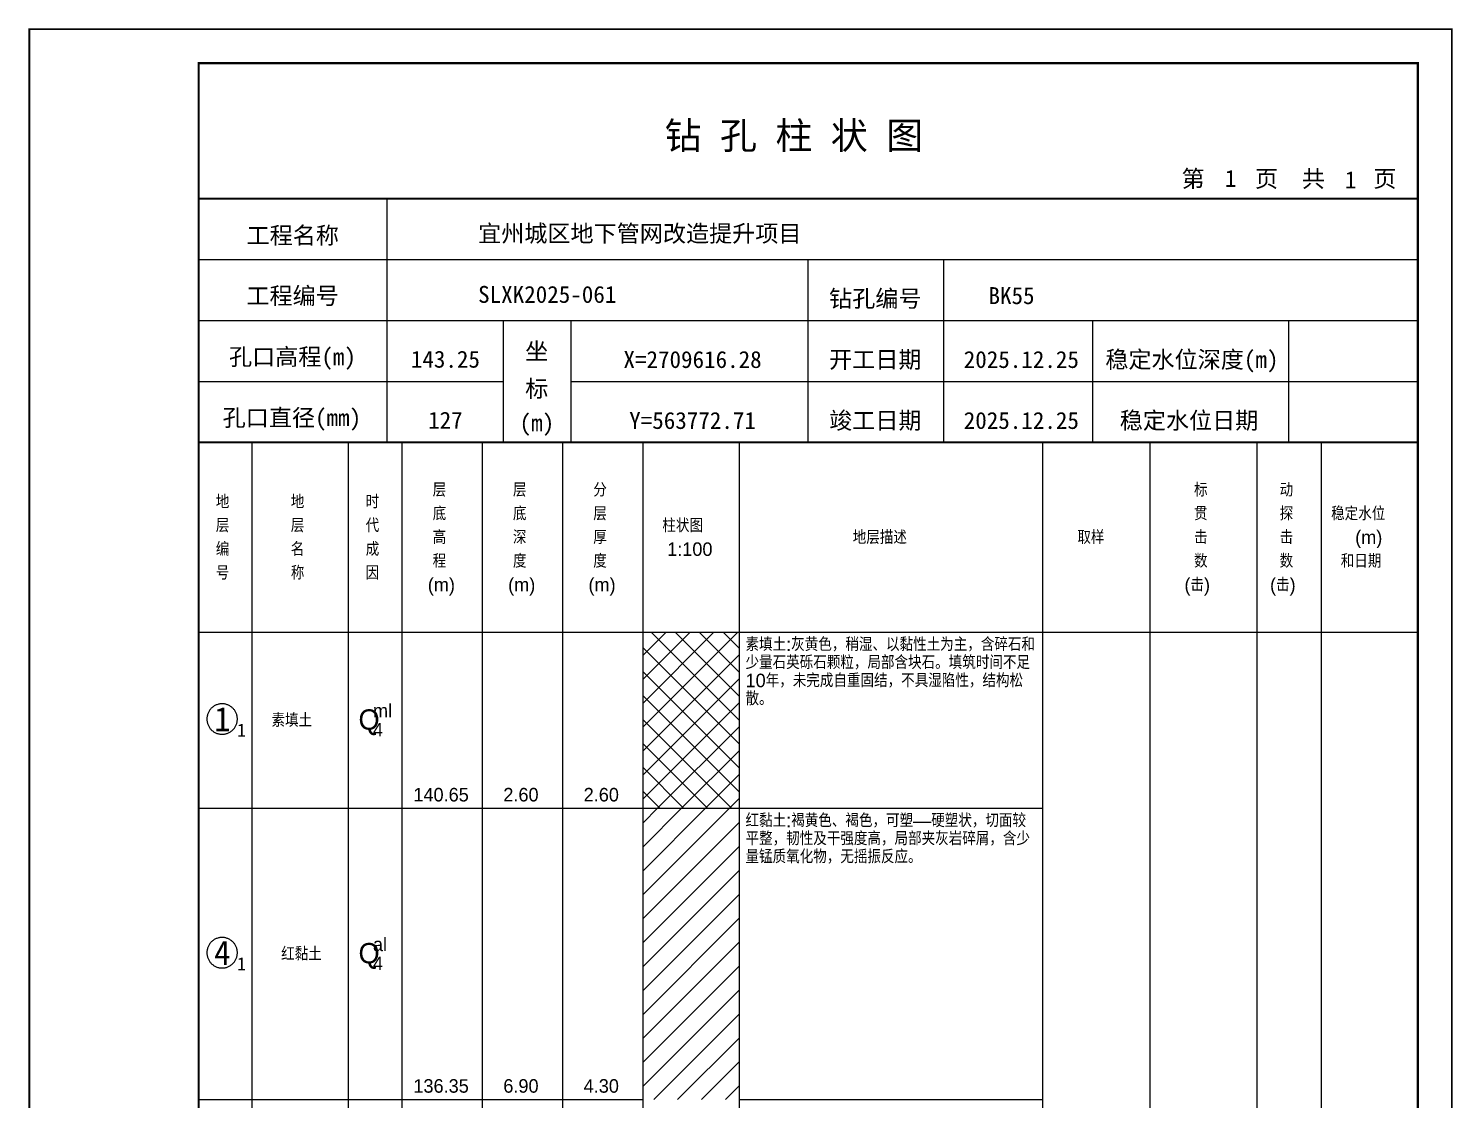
# Model space of a CAD drawing. Header units: millimetres. Extents: x 12489 to 89920, y 4630 to 4927.
# Drawn here: x 24369.3 to 24579.6, y 4768.7 to 4926.8 of the extents above; entities that cross this region are included whole.
import ezdxf
from ezdxf.enums import TextEntityAlignment as Align

# ---------------------------------------------------------------- set-up
doc = ezdxf.new("R2010")
doc.units = ezdxf.units.MM
doc.layers.add('ZZT_TC', color=7, linetype='Continuous')
doc.styles.add('成果图图块', font='', dxfattribs={"height": 2.5})
doc.styles.add('成果图模板', font='')
doc.styles.add('成果图模板标题', font='simhei.ttf')
doc.styles.add('成果图表体', font='Comfont.shx', dxfattribs={"height": 2, "bigfont": 'Hztxt12a.shx'})
doc.styles.get('成果图图块').set_extended_font_data('FangSong_GB2312')
doc.styles.get('成果图模板').set_extended_font_data('FangSong_GB2312')

# ---------------------------------------------------------------- blocks, each defined once
blk = doc.blocks.new('DCBH-1-1-1025', base_point=(0.3, -0.11))
at = {"layer": 'ZZT_TC', "color": 7}
blk.add_polyline3d([(-0.19, 2.31, 0), (-0.3, 2.31, 0), (-0.41, 2.3, 0), (-0.52, 2.29, 0), (-0.63, 2.27, 0), (-0.73, 2.24, 0), (-0.84, 2.21, 0), (-0.95, 2.18, 0), (-1.05, 2.14, 0), (-1.15, 2.09, 0), (-1.25, 2.04, 0), (-1.35, 1.99, 0), (-1.44, 1.93, 0), (-1.53, 1.87, 0), (-1.62, 1.8, 0), (-1.7, 1.73, 0), (-1.78, 1.65, 0), (-1.86, 1.57, 0), (-1.93, 1.49, 0), (-2, 1.4, 0), (-2.06, 1.31, 0), (-2.12, 1.22, 0), (-2.17, 1.12, 0), (-2.22, 1.02, 0), (-2.27, 0.92, 0), (-2.31, 0.82, 0), (-2.34, 0.71, 0), (-2.37, 0.61, 0), (-2.4, 0.5, 0), (-2.41, 0.39, 0), (-2.43, 0.28, 0), (-2.44, 0.17, 0), (-2.44, 0.06, 0), (-2.44, -0.05, 0), (-2.43, -0.16, 0), (-2.41, -0.27, 0), (-2.4, -0.38, 0), (-2.37, -0.49, 0), (-2.34, -0.6, 0), (-2.31, -0.7, 0), (-2.27, -0.8, 0), (-2.22, -0.9, 0), (-2.17, -1, 0), (-2.12, -1.1, 0), (-2.06, -1.19, 0), (-2, -1.28, 0), (-1.93, -1.37, 0), (-1.86, -1.45, 0), (-1.78, -1.53, 0), (-1.7, -1.61, 0), (-1.62, -1.68, 0), (-1.53, -1.75, 0), (-1.44, -1.81, 0), (-1.35, -1.87, 0), (-1.25, -1.93, 0), (-1.15, -1.98, 0), (-1.05, -2.02, 0), (-0.95, -2.06, 0), (-0.84, -2.1, 0), (-0.73, -2.13, 0), (-0.63, -2.15, 0), (-0.52, -2.17, 0), (-0.41, -2.18, 0), (-0.3, -2.19, 0), (-0.19, -2.19, 0), (-0.08, -2.19, 0), (0.03, -2.18, 0), (0.14, -2.17, 0), (0.25, -2.15, 0), (0.36, -2.13, 0), (0.47, -2.1, 0), (0.57, -2.06, 0), (0.67, -2.02, 0), (0.77, -1.98, 0), (0.87, -1.93, 0), (0.97, -1.87, 0), (1.06, -1.81, 0), (1.15, -1.75, 0), (1.24, -1.68, 0), (1.32, -1.61, 0), (1.4, -1.53, 0), (1.48, -1.45, 0), (1.55, -1.37, 0), (1.62, -1.28, 0), (1.68, -1.19, 0), (1.74, -1.1, 0), (1.8, -1, 0), (1.85, -0.9, 0), (1.89, -0.8, 0), (1.93, -0.7, 0), (1.97, -0.6, 0), (2, -0.49, 0), (2.02, -0.38, 0), (2.04, -0.27, 0), (2.05, -0.16, 0), (2.06, -0.05, 0), (2.06, 0.06, 0), (2.06, 0.17, 0), (2.05, 0.28, 0), (2.04, 0.39, 0), (2.02, 0.5, 0), (2, 0.61, 0), (1.97, 0.71, 0), (1.93, 0.82, 0), (1.89, 0.92, 0), (1.85, 1.02, 0), (1.8, 1.12, 0), (1.74, 1.22, 0), (1.68, 1.31, 0), (1.62, 1.4, 0), (1.55, 1.49, 0), (1.48, 1.57, 0), (1.4, 1.65, 0), (1.32, 1.73, 0), (1.24, 1.8, 0), (1.15, 1.87, 0), (1.06, 1.93, 0), (0.97, 1.99, 0), (0.87, 2.04, 0), (0.77, 2.09, 0), (0.67, 2.14, 0), (0.57, 2.18, 0), (0.47, 2.21, 0), (0.36, 2.24, 0), (0.25, 2.27, 0), (0.14, 2.29, 0), (0.03, 2.3, 0), (-0.08, 2.31, 0), (-0.19, 2.31, 0)], dxfattribs=at)
at = {"style": '成果图图块'}
blk.add_text('1', height=3.57, dxfattribs=at).set_placement((-0.16, -1.74), align=Align.CENTER)
blk.add_text('1', height=1.91, dxfattribs=at).set_placement((2.03, -2.53))
blk = doc.blocks.new('DCBH-1-1-1026', base_point=(0.3, -0.11))
at = {"layer": 'ZZT_TC', "color": 7}
blk.add_polyline3d([(-0.19, 2.31, 0), (-0.3, 2.31, 0), (-0.41, 2.3, 0), (-0.52, 2.29, 0), (-0.63, 2.27, 0), (-0.73, 2.24, 0), (-0.84, 2.21, 0), (-0.95, 2.18, 0), (-1.05, 2.14, 0), (-1.15, 2.09, 0), (-1.25, 2.04, 0), (-1.35, 1.99, 0), (-1.44, 1.93, 0), (-1.53, 1.87, 0), (-1.62, 1.8, 0), (-1.7, 1.73, 0), (-1.78, 1.65, 0), (-1.86, 1.57, 0), (-1.93, 1.49, 0), (-2, 1.4, 0), (-2.06, 1.31, 0), (-2.12, 1.22, 0), (-2.17, 1.12, 0), (-2.22, 1.02, 0), (-2.27, 0.92, 0), (-2.31, 0.82, 0), (-2.34, 0.71, 0), (-2.37, 0.61, 0), (-2.4, 0.5, 0), (-2.41, 0.39, 0), (-2.43, 0.28, 0), (-2.44, 0.17, 0), (-2.44, 0.06, 0), (-2.44, -0.05, 0), (-2.43, -0.16, 0), (-2.41, -0.27, 0), (-2.4, -0.38, 0), (-2.37, -0.49, 0), (-2.34, -0.6, 0), (-2.31, -0.7, 0), (-2.27, -0.8, 0), (-2.22, -0.9, 0), (-2.17, -1, 0), (-2.12, -1.1, 0), (-2.06, -1.19, 0), (-2, -1.28, 0), (-1.93, -1.37, 0), (-1.86, -1.45, 0), (-1.78, -1.53, 0), (-1.7, -1.61, 0), (-1.62, -1.68, 0), (-1.53, -1.75, 0), (-1.44, -1.81, 0), (-1.35, -1.87, 0), (-1.25, -1.93, 0), (-1.15, -1.98, 0), (-1.05, -2.02, 0), (-0.95, -2.06, 0), (-0.84, -2.1, 0), (-0.73, -2.13, 0), (-0.63, -2.15, 0), (-0.52, -2.17, 0), (-0.41, -2.18, 0), (-0.3, -2.19, 0), (-0.19, -2.19, 0), (-0.08, -2.19, 0), (0.03, -2.18, 0), (0.14, -2.17, 0), (0.25, -2.15, 0), (0.36, -2.13, 0), (0.47, -2.1, 0), (0.57, -2.06, 0), (0.67, -2.02, 0), (0.77, -1.98, 0), (0.87, -1.93, 0), (0.97, -1.87, 0), (1.06, -1.81, 0), (1.15, -1.75, 0), (1.24, -1.68, 0), (1.32, -1.61, 0), (1.4, -1.53, 0), (1.48, -1.45, 0), (1.55, -1.37, 0), (1.62, -1.28, 0), (1.68, -1.19, 0), (1.74, -1.1, 0), (1.8, -1, 0), (1.85, -0.9, 0), (1.89, -0.8, 0), (1.93, -0.7, 0), (1.97, -0.6, 0), (2, -0.49, 0), (2.02, -0.38, 0), (2.04, -0.27, 0), (2.05, -0.16, 0), (2.06, -0.05, 0), (2.06, 0.06, 0), (2.06, 0.17, 0), (2.05, 0.28, 0), (2.04, 0.39, 0), (2.02, 0.5, 0), (2, 0.61, 0), (1.97, 0.71, 0), (1.93, 0.82, 0), (1.89, 0.92, 0), (1.85, 1.02, 0), (1.8, 1.12, 0), (1.74, 1.22, 0), (1.68, 1.31, 0), (1.62, 1.4, 0), (1.55, 1.49, 0), (1.48, 1.57, 0), (1.4, 1.65, 0), (1.32, 1.73, 0), (1.24, 1.8, 0), (1.15, 1.87, 0), (1.06, 1.93, 0), (0.97, 1.99, 0), (0.87, 2.04, 0), (0.77, 2.09, 0), (0.67, 2.14, 0), (0.57, 2.18, 0), (0.47, 2.21, 0), (0.36, 2.24, 0), (0.25, 2.27, 0), (0.14, 2.29, 0), (0.03, 2.3, 0), (-0.08, 2.31, 0), (-0.19, 2.31, 0)], dxfattribs=at)
at = {"style": '成果图图块'}
blk.add_text('4', height=3.57, dxfattribs=at).set_placement((-0.16, -1.74), align=Align.CENTER)
blk.add_text('1', height=1.91, dxfattribs=at).set_placement((2.03, -2.53))
blk = doc.blocks.new('钻孔柱状图路桥昇龙制图梁世成校核莫家里.dwg55', base_point=(25, 236))
for p, q in [((52.82, 236), (52.82, 272)), ((25, 263), (205, 263)), ((115, 236), (115, 263)), ((135, 236), (135, 263)), ((25, 254), (205, 254)), ((70, 236), (70, 254)), ((80, 236), (80, 254)), ((157, 236), (157, 254)), ((185.95, 236), (185.95, 254)), ((25, 245), (70, 245)), ((80, 245), (205, 245))]:
    blk.add_line(p, q)
for points, const_width in [([(0, 0), (210, 0), (210, 297), (0, 297)], 0.25), ([(25, 5), (205, 5), (205, 292), (25, 292)], 0.3)]:
    blk.add_lwpolyline(points, close=True, dxfattribs=dict(const_width=const_width))
at = {"const_width": 0.3}
for points in [[(25, 272), (205, 272)], [(25, 236), (205, 236)]]:
    blk.add_lwpolyline(points, dxfattribs=at)
for s, height, style, p in [('钻 孔 柱 状 图', 4, '成果图模板标题', (93.8, 279.31)), ('第', 2.5, '成果图模板', (170.12, 273.7)), ('页', 2.5, '成果图模板', (180.96, 273.7)), ('共', 2.5, '成果图模板', (187.88, 273.7)), ('页', 2.5, '成果图模板', (198.44, 273.7)), ('工程名称', 2.5, '成果图模板', (32.07, 265.32)), ('宜州城区地下管网改造提升项目', 2.5, '成果图模板', (66.26, 265.61)), ('工程编号', 2.5, '成果图模板', (32.05, 256.41)), ('SLXK2025-061', 2.5, '成果图模板', (66.26, 256.61)), ('钻孔编号', 2.5, '成果图模板', (118.08, 256)), ('BK55', 2.5, '成果图模板', (141.61, 256.43)), ('孔口高程(m)', 2.5, '成果图模板', (29.48, 247.41)), ('坐', 2.5, '成果图模板', (73.21, 248.24)), ('开工日期', 2.5, '成果图模板', (118.08, 247)), ('稳定水位深度(m)', 2.5, '成果图模板', (158.86, 247)), ('标', 2.5, '成果图模板', (73.21, 242.7)), ('孔口直径(mm)', 2.5, '成果图模板', (28.54, 238.41)), ('(m) ', 2.5, '成果图模板', (72.38, 237.65)), ('竣工日期', 2.5, '成果图模板', (118.08, 238)), ('稳定水位日期', 2.5, '成果图模板', (160.99, 238))]:
    blk.add_text(s, height=height, dxfattribs=dict(style=style)).set_placement(p)
at = {"style": '成果图模板'}
for s, p in [('1', (177.35, 273.74)), ('1', (195.08, 273.53)), ('143.25', (61.43, 247.04)), ('X=2709616.28', (97.92, 247)), ('2025.12.25', (146.46, 247)), ('127', (61.43, 238.04)), ('Y=563772.71', (97.92, 238)), ('2025.12.25', (146.46, 238))]:
    blk.add_text(s, height=2.5, dxfattribs=at).set_placement(p, align=Align.CENTER)

msp = doc.modelspace()

# ---------------------------------------------------------------- hatches: boundary and pattern name
at = {"linetype": 'Continuous'}
h = msp.add_hatch(dxfattribs=at)
h.set_pattern_fill('GKSTT', scale=0.5, style=0, pattern_type=2)
h.set_pattern_definition([(45, (0, 0), (-1.76776695, 1.76776695), []), (135, (0, 0), (-1.76776695, -1.76776695), [])])
h.paths.add_polyline_path([(24460.06, 4811.71), (24474.29, 4811.71), (24474.29, 4837.71), (24460.06, 4837.71)])
h = msp.add_hatch(dxfattribs=at)
h.set_pattern_fill('GKNXT', scale=0.5, style=0, pattern_type=2)
h.set_pattern_definition([(45, (0, 0), (-1.76776695, 1.76776695), [])])
h.paths.add_polyline_path([(24460.06, 4768.71), (24474.29, 4768.71), (24474.29, 4811.71), (24460.06, 4811.71)])

# ---------------------------------------------------------------- linework, layer by layer
at = {"color": 0}
for p, q in [((24394.45, 4837.71), (24402.35, 4837.71)), ((24394.45, 4811.71), (24394.45, 4837.71)), ((24402.35, 4811.71), (24402.35, 4837.71)), ((24394.45, 4811.71), (24402.35, 4811.71)), ((24394.45, 4811.71), (24402.35, 4811.71)), ((24394.45, 4768.71), (24394.45, 4811.71)), ((24402.35, 4768.71), (24402.35, 4811.71)), ((24394.45, 4768.71), (24402.35, 4768.71))]:
    msp.add_line(p, q, dxfattribs=at)
for points in [[(24394.45, 4865.71), (24402.35, 4865.71)], [(24394.45, 4837.71), (24394.45, 4865.71)], [(24402.35, 4837.71), (24402.35, 4865.71)], [(24402.35, 4865.71), (24416.58, 4865.71)], [(24402.35, 4837.71), (24402.35, 4865.71)], [(24416.58, 4837.71), (24416.58, 4865.71)], [(24416.58, 4865.71), (24424.49, 4865.71)], [(24416.58, 4837.71), (24416.58, 4865.71)], [(24424.49, 4837.71), (24424.49, 4865.71)], [(24424.49, 4865.71), (24436.35, 4865.71)], [(24424.49, 4837.71), (24424.49, 4865.71)], [(24436.35, 4837.71), (24436.35, 4865.71)], [(24436.35, 4865.71), (24448.2, 4865.71)], [(24436.35, 4837.71), (24436.35, 4865.71)], [(24448.2, 4837.71), (24448.2, 4865.71)], [(24448.2, 4865.71), (24460.06, 4865.71)], [(24448.2, 4837.71), (24448.2, 4865.71)], [(24460.06, 4837.71), (24460.06, 4865.71)], [(24460.06, 4865.71), (24474.29, 4865.71)], [(24460.06, 4837.71), (24460.06, 4865.71)], [(24474.29, 4837.71), (24474.29, 4865.71)], [(24474.29, 4865.71), (24519.11, 4865.71)], [(24474.29, 4837.71), (24474.29, 4865.71)], [(24519.11, 4837.71), (24519.11, 4865.71)], [(24519.11, 4865.71), (24534.92, 4865.71)], [(24519.11, 4837.71), (24519.11, 4865.71)], [(24534.92, 4837.71), (24534.92, 4865.71)], [(24534.92, 4865.71), (24550.73, 4865.71)], [(24534.92, 4837.71), (24534.92, 4865.71)], [(24550.73, 4837.71), (24550.73, 4865.71)], [(24550.73, 4865.71), (24560.22, 4865.71)], [(24550.73, 4837.71), (24550.73, 4865.71)], [(24560.22, 4837.71), (24560.22, 4865.71)], [(24560.22, 4865.71), (24574.45, 4865.71)], [(24560.22, 4837.71), (24560.22, 4865.71)], [(24574.45, 4837.71), (24574.45, 4865.71)], [(24394.45, 4837.71), (24402.35, 4837.71)], [(24394.45, 4643.71), (24394.45, 4837.71)], [(24394.45, 4837.71), (24402.35, 4837.71)], [(24402.35, 4643.71), (24402.35, 4837.71)], [(24402.35, 4837.71), (24416.58, 4837.71)], [(24402.35, 4643.71), (24402.35, 4837.71)], [(24402.35, 4837.71), (24416.58, 4837.71)], [(24402.35, 4837.71), (24416.58, 4837.71)], [(24402.35, 4811.71), (24402.35, 4837.71)], [(24416.58, 4643.71), (24416.58, 4837.71)], [(24416.58, 4811.71), (24416.58, 4837.71)], [(24416.58, 4837.71), (24424.49, 4837.71)], [(24416.58, 4643.71), (24416.58, 4837.71)], [(24416.58, 4837.71), (24424.49, 4837.71)], [(24416.58, 4837.71), (24424.49, 4837.71)], [(24416.58, 4811.71), (24416.58, 4837.71)], [(24424.49, 4643.71), (24424.49, 4837.71)], [(24424.49, 4811.71), (24424.49, 4837.71)], [(24424.49, 4837.71), (24436.35, 4837.71)], [(24424.49, 4643.71), (24424.49, 4837.71)], [(24424.49, 4837.71), (24436.35, 4837.71)], [(24424.49, 4837.71), (24436.35, 4837.71)], [(24424.49, 4811.71), (24424.49, 4837.71)], [(24436.35, 4643.71), (24436.35, 4837.71)], [(24436.35, 4811.71), (24436.35, 4837.71)], [(24436.35, 4837.71), (24448.2, 4837.71)], [(24436.35, 4643.71), (24436.35, 4837.71)], [(24436.35, 4837.71), (24448.2, 4837.71)], [(24436.35, 4837.71), (24448.2, 4837.71)], [(24436.35, 4811.71), (24436.35, 4837.71)], [(24448.2, 4643.71), (24448.2, 4837.71)], [(24448.2, 4811.71), (24448.2, 4837.71)], [(24448.2, 4837.71), (24460.06, 4837.71)], [(24448.2, 4643.71), (24448.2, 4837.71)], [(24448.2, 4837.71), (24460.06, 4837.71)], [(24448.2, 4837.71), (24460.06, 4837.71)], [(24448.2, 4811.71), (24448.2, 4837.71)], [(24460.06, 4643.71), (24460.06, 4837.71)], [(24460.06, 4811.71), (24460.06, 4837.71)], [(24460.06, 4837.71), (24474.29, 4837.71)], [(24460.06, 4643.71), (24460.06, 4837.71)], [(24460.06, 4837.71), (24474.29, 4837.71)], [(24474.29, 4643.71), (24474.29, 4837.71)], [(24474.29, 4837.71), (24519.11, 4837.71)], [(24474.29, 4643.71), (24474.29, 4837.71)], [(24474.29, 4837.71), (24519.11, 4837.71)], [(24474.29, 4837.71), (24519.11, 4837.71)], [(24474.29, 4811.71), (24474.29, 4837.71)], [(24519.11, 4643.71), (24519.11, 4837.71)], [(24519.11, 4811.71), (24519.11, 4837.71)], [(24519.11, 4837.71), (24534.92, 4837.71)], [(24519.11, 4643.71), (24519.11, 4837.71)], [(24519.11, 4837.71), (24534.92, 4837.71)], [(24534.92, 4643.71), (24534.92, 4837.71)], [(24534.92, 4837.71), (24550.73, 4837.71)], [(24534.92, 4643.71), (24534.92, 4837.71)], [(24534.92, 4837.71), (24550.73, 4837.71)], [(24550.73, 4643.71), (24550.73, 4837.71)], [(24550.73, 4837.71), (24560.22, 4837.71)], [(24550.73, 4643.71), (24550.73, 4837.71)], [(24550.73, 4837.71), (24560.22, 4837.71)], [(24560.22, 4643.71), (24560.22, 4837.71)], [(24560.22, 4837.71), (24574.45, 4837.71)], [(24560.22, 4643.71), (24560.22, 4837.71)], [(24560.22, 4837.71), (24574.45, 4837.71)], [(24574.45, 4643.71), (24574.45, 4837.71)], [(24402.35, 4811.71), (24416.58, 4811.71)], [(24402.35, 4811.71), (24416.58, 4811.71)], [(24402.35, 4768.71), (24402.35, 4811.71)], [(24416.58, 4768.71), (24416.58, 4811.71)], [(24416.58, 4811.71), (24424.49, 4811.71)], [(24416.58, 4811.71), (24424.49, 4811.71)], [(24416.58, 4768.71), (24416.58, 4811.71)], [(24424.49, 4768.71), (24424.49, 4811.71)], [(24424.49, 4811.71), (24436.35, 4811.71)], [(24424.49, 4811.71), (24436.35, 4811.71)], [(24424.49, 4768.71), (24424.49, 4811.71)], [(24436.35, 4768.71), (24436.35, 4811.71)], [(24436.35, 4811.71), (24448.2, 4811.71)], [(24436.35, 4811.71), (24448.2, 4811.71)], [(24436.35, 4768.71), (24436.35, 4811.71)], [(24448.2, 4768.71), (24448.2, 4811.71)], [(24448.2, 4811.71), (24460.06, 4811.71)], [(24448.2, 4811.71), (24460.06, 4811.71)], [(24448.2, 4768.71), (24448.2, 4811.71)], [(24460.06, 4768.71), (24460.06, 4811.71)], [(24474.29, 4811.71), (24519.11, 4811.71)], [(24474.29, 4811.71), (24519.11, 4811.71)], [(24474.29, 4768.71), (24474.29, 4811.71)], [(24519.11, 4768.71), (24519.11, 4811.71)], [(24402.35, 4768.71), (24416.58, 4768.71)], [(24416.58, 4768.71), (24424.49, 4768.71)], [(24424.49, 4768.71), (24436.35, 4768.71)], [(24436.35, 4768.71), (24448.2, 4768.71)], [(24448.2, 4768.71), (24460.06, 4768.71)], [(24474.29, 4768.71), (24519.11, 4768.71)]]:
    msp.add_lwpolyline(points, dxfattribs=at)
at = {"color": 7, "flags": 128}
msp.add_lwpolyline([(24460.06, 4811.71), (24474.29, 4811.71)], dxfattribs=at)

# ---------------------------------------------------------------- block references
for name, p in [('钻孔柱状图路桥昇龙制图梁世成校核莫家里.dwg55', (24394.45, 4865.71)), ('DCBH-1-1-1025', (24398.4, 4824.71)), ('DCBH-1-1-1026', (24398.4, 4790.21))]:
    msp.add_blockref(name, p)

# ---------------------------------------------------------------- texts
at = {"color": 0, "style": '成果图表体'}
for s, height, p in [('层', 2, (24429, 4857.71)), ('层', 2, (24440.85, 4857.71)), ('分', 2, (24452.71, 4857.71)), ('标', 2, (24541.41, 4857.71)), ('动', 2, (24554.05, 4857.71)), ('地', 2, (24396.98, 4855.96)), ('地', 2, (24408.05, 4855.96)), ('时', 2, (24419.11, 4855.96)), ('底', 2, (24429, 4854.21)), ('底', 2, (24440.85, 4854.21)), ('层', 2, (24452.71, 4854.21)), ('贯', 2, (24541.41, 4854.21)), ('探', 2, (24554.05, 4854.21)), ('稳定水位', 2, (24561.65, 4854.21)), ('层', 2, (24396.98, 4852.46)), ('层', 2, (24408.05, 4852.46)), ('代', 2, (24419.11, 4852.46)), ('高', 2, (24429, 4850.71)), ('深', 2, (24440.85, 4850.71)), ('厚', 2, (24452.71, 4850.71)), ('柱状图', 2, (24462.91, 4852.46)), ('地层描述', 2, (24491.02, 4850.71)), ('取样', 2, (24524.18, 4850.71)), ('击', 2, (24541.41, 4850.71)), ('击', 2, (24554.05, 4850.71)), ('(m)', 2, (24565.2, 4850.71)), ('编', 2, (24396.98, 4848.96)), ('名', 2, (24408.05, 4848.96)), ('成', 2, (24419.11, 4848.96)), ('1:100', 2, (24463.62, 4848.96)), ('程', 2, (24429, 4847.21)), ('度', 2, (24440.85, 4847.21)), ('度', 2, (24452.71, 4847.21)), ('数', 2, (24541.41, 4847.21)), ('数', 2, (24554.05, 4847.21)), ('和日期', 2, (24563.07, 4847.21)), ('号', 2, (24396.98, 4845.46)), ('称', 2, (24408.05, 4845.46)), ('因', 2, (24419.11, 4845.46)), ('(m)', 2, (24428.28, 4843.71)), ('(m)', 2, (24440.14, 4843.71)), ('(m)', 2, (24452, 4843.71)), ('(击)', 2, (24539.99, 4843.71)), ('(击)', 2, (24552.63, 4843.71)), ('素填土', 2, (24405.2, 4823.71)), ('Q', 3, (24418.05, 4823.31)), ('ml', 2, (24420.18, 4825.11)), ('4', 2, (24420.18, 4822.31)), ('140.65', 2, (24426.15, 4812.71)), ('2.60', 2, (24439.43, 4812.71)), ('2.60', 2, (24451.29, 4812.71)), ('Q', 3, (24418.05, 4788.81)), ('al', 2, (24420.18, 4790.61)), ('红黏土', 2, (24406.63, 4789.21)), ('4', 2, (24420.18, 4787.81)), ('136.35', 2, (24426.15, 4769.71)), ('6.90', 2, (24439.43, 4769.71)), ('4.30', 2, (24451.29, 4769.71))]:
    msp.add_text(s, height=height, dxfattribs=at).set_placement(p)
at = {"color": 0, "char_height": 2, "width": 43.0292, "attachment_point": 1, "line_spacing_factor": 0.8, "style": '成果图表体'}
for s, insert in [('素填土:灰黄色，稍湿、以黏性土为主，含碎石和少量石英砾石颗粒，局部含块石。填筑时间不足10年，未完成自重固结，不具湿陷性，结构松散。', (24475.19, 4836.91)), ('红黏土:褐黄色、褐色，可塑—硬塑状，切面较平整，韧性及干强度高，局部夹灰岩碎屑，含少量锰质氧化物，无摇振反应。', (24475.19, 4810.91))]:
    msp.add_mtext(s, dxfattribs=dict(at, insert=insert))

doc.saveas('drawing.dxf')
